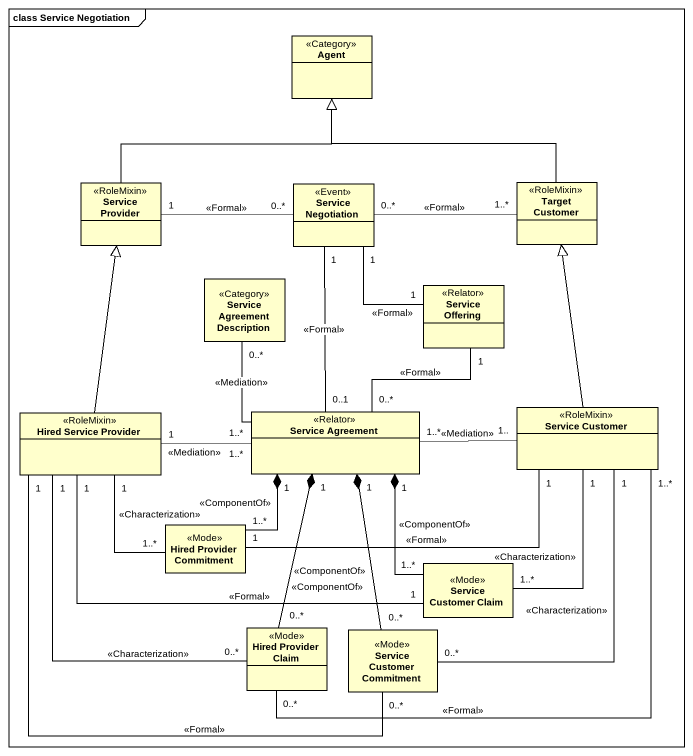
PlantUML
@startuml
mainframe class Service Negotiation
hide circle
hide empty members
class "Agent" as Agent_ <<Category>>
class "Service Provider" as Service_Provider <<RoleMixin>>
class "Service Negotiation" as Service_Negotiation <<Event>>
class "Target Customer" as Target_Customer <<RoleMixin>>
class "Service Agreement Description" as Service_Agreement <<Category>>
class "Service Offering" as Service_Offering <<Relator>>
class "Hired Service Provider" as Hired_Service_Provider <<RoleMixin>>
class "Service Agreement" as Service_Agreement_2 <<Relator>>
class "Service Customer" as Service_Customer <<RoleMixin>>
class "Hired Provider Commitment" as Hired_Provider_Commitment <<Mode>>
class "Service Customer Claim" as Service_Customer_Claim <<Mode>>
class "Hired Provider Claim" as Hired_Provider_Claim <<Mode>>
class "Service Customer Commitment" as Service_Customer_Commitment <<Mode>>
Service_Provider -up-|> Agent_
Service_Negotiation "0..*" -left- "1" Service_Provider : <<Formal>>
Service_Negotiation "0..*" -right- "1..*" Target_Customer : <<Formal>>
Service_Negotiation "1" -- "1" Service_Offering : <<Formal>>
Service_Negotiation "1" -- "0..1" Service_Agreement_2 : <<Formal>>
Target_Customer -up-|> Agent_
Hired_Service_Provider -up-|> Service_Provider
Service_Agreement_2 "1..*" -up- "0..*" Service_Agreement : <<Mediation>>
Service_Agreement_2 "0..*" -up- "1" Service_Offering : <<Formal>>
Service_Agreement_2 "1..*" -left- "1" Hired_Service_Provider : <<Mediation>>
Service_Agreement_2 "1..*" -right- "1.." Service_Customer : <<Mediation>>
Service_Agreement_2 "1" *-- "1..*" Hired_Provider_Commitment : <<ComponentOf>>
Service_Agreement_2 "1" *-- "1..*" Service_Customer_Claim : <<ComponentOf>>
Service_Agreement_2 "1" *-- "0..*" Hired_Provider_Claim : <<ComponentOf>>
Service_Agreement_2 "1" *-- "0..*" Service_Customer_Commitment : <<ComponentOf>>
Service_Customer -up-|> Target_Customer
Hired_Provider_Commitment "1..*" -up- "1" Hired_Service_Provider : <<Characterization>>
Hired_Provider_Commitment "1" -right- "1" Service_Customer : <<Formal>>
Service_Customer_Claim "1" -left- "1" Hired_Service_Provider : <<Formal>>
Service_Customer_Claim "1..*" -up- "1" Service_Customer : <<Characterization>>
Hired_Provider_Claim "0..*" -up- "1" Hired_Service_Provider : <<Characterization>>
Hired_Provider_Claim "0..*" -up- "1..*" Service_Customer : <<Formal>>
Service_Customer_Commitment "0..*" -up- "1" Hired_Service_Provider : <<Formal>>
Service_Customer_Commitment "0..*" -up- "1" Service_Customer : <<Characterization>>
@enduml
